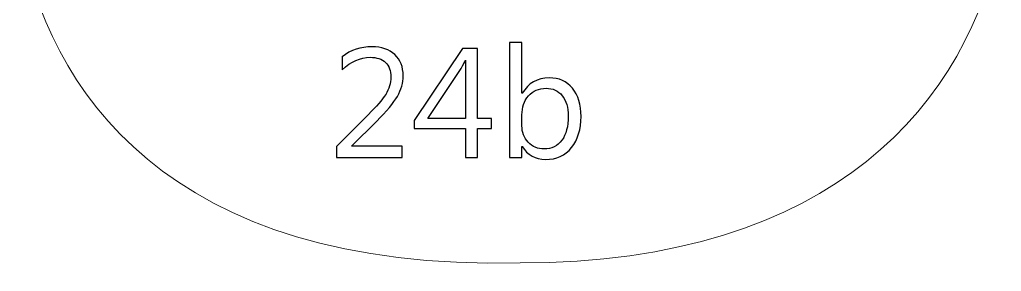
# Model space of a CAD drawing. Header units: centimetres. Extents: x -19.4 to 19.9, y -26.5 to 22.7.
# Drawn here: x -5.985 to -3.312, y 4.035 to 4.719 of the extents above; entities that cross this region are included whole.
import ezdxf

# ---------------------------------------------------------------- set-up
doc = ezdxf.new("R2010")
doc.units = ezdxf.units.CM
doc.header["$MEASUREMENT"] = 0
doc.layers.add('Camada 1', color=7, linetype='Continuous')

msp = doc.modelspace()

# ---------------------------------------------------------------- linework, layer by layer
at = {"layer": 'Camada 1', "color": 7, "lineweight": 9}
msp.add_open_spline([(-5.32514, 5.37693), (-5.32514, 5.37693), (-4.80949, 5.37683), (-4.80949, 5.37683), (-4.80949, 5.37683), (-4.80949, 5.37683), (-4.80265, 4.85748), (-4.80265, 4.85748), (-4.80265, 4.85748), (-4.80265, 4.85748), (-4.49884, 4.85762), (-4.49884, 4.85762), (-4.49884, 4.85762), (-4.49884, 4.85762), (-4.49561, 5.37669), (-4.49561, 5.37669), (-4.49561, 5.37669), (-4.49561, 5.37669), (-3.97427, 5.3849), (-3.97427, 5.3849), (-3.97427, 5.3849), (-3.97427, 5.3849), (-3.93299, 4.86281), (-3.93299, 4.86281), (-3.93299, 4.86281), (-3.93299, 4.86281), (-3.31151, 4.95236), (-3.31151, 4.95236), (-3.31151, 4.95236), (-3.3998, 4.49639), (-3.76558, 4.05706), (-4.62193, 4.05765), (-4.62193, 4.05765), (-5.5868, 4.03462), (-5.90947, 4.53335), (-5.98505, 4.95495), (-5.98505, 4.95495), (-5.98505, 4.95495), (-5.36982, 4.86619), (-5.36982, 4.86619), (-5.36982, 4.86619), (-5.36982, 4.86619), (-5.32514, 5.37693), (-5.32514, 5.37693)], degree=3, knots=[0, 0, 0, 0, 0.0833333, 0.0833333, 0.0833333, 0.0833333, 0.1666667, 0.1666667, 0.1666667, 0.1666667, 0.25, 0.25, 0.25, 0.25, 0.3333333, 0.3333333, 0.3333333, 0.3333333, 0.4166667, 0.4166667, 0.4166667, 0.4166667, 0.5, 0.5, 0.5, 0.5, 0.5833333, 0.5833333, 0.5833333, 0.5833333, 0.6666667, 0.6666667, 0.6666667, 0.6666667, 0.75, 0.75, 0.75, 0.75, 0.8333333, 0.8333333, 0.8333333, 0.8333333, 1, 1, 1, 1], dxfattribs=at)
at = {"layer": 'Camada 1', "color": 7}
for points, knots in [([(-4.61629, 4.37454), (-4.61629, 4.37454), (-4.61713, 4.37454), (-4.61713, 4.37454), (-4.61713, 4.37454), (-4.61713, 4.37454), (-4.61713, 4.3442), (-4.61713, 4.3442), (-4.61713, 4.3442), (-4.61713, 4.3442), (-4.651, 4.3442), (-4.651, 4.3442), (-4.651, 4.3442), (-4.651, 4.3442), (-4.651, 4.65747), (-4.651, 4.65747), (-4.651, 4.65747), (-4.651, 4.65747), (-4.61713, 4.65747), (-4.61713, 4.65747), (-4.61713, 4.65747), (-4.61713, 4.65747), (-4.61713, 4.5189), (-4.61713, 4.5189), (-4.61713, 4.5189), (-4.61713, 4.5189), (-4.61629, 4.5189), (-4.61629, 4.5189), (-4.61629, 4.5189), (-4.59963, 4.54691), (-4.57522, 4.56095), (-4.54312, 4.56095), (-4.54312, 4.56095), (-4.51595, 4.56095), (-4.49472, 4.5515), (-4.47934, 4.53252), (-4.47934, 4.53252), (-4.46395, 4.51354), (-4.45626, 4.48814), (-4.45626, 4.45624), (-4.45626, 4.45624), (-4.45626, 4.42082), (-4.46487, 4.39239), (-4.48209, 4.37108), (-4.48209, 4.37108), (-4.49937, 4.34977), (-4.52294, 4.33912), (-4.55286, 4.33912), (-4.55286, 4.33912), (-4.5808, 4.33912), (-4.60196, 4.3509), (-4.61629, 4.37454)], [0, 0, 0, 0, 0.0714286, 0.0714286, 0.0714286, 0.0714286, 0.1428571, 0.1428571, 0.1428571, 0.1428572, 0.2142857, 0.2142857, 0.2142857, 0.2142857, 0.2857143, 0.2857143, 0.2857143, 0.2857143, 0.3571429, 0.3571429, 0.3571429, 0.3571429, 0.4285714, 0.4285714, 0.4285714, 0.4285714, 0.5, 0.5, 0.5, 0.5, 0.5714286, 0.5714286, 0.5714286, 0.5714286, 0.6428571, 0.6428571, 0.6428571, 0.6428572, 0.7142857, 0.7142857, 0.7142857, 0.7142857, 0.7857143, 0.7857143, 0.7857143, 0.7857143, 0.8571429, 0.8571429, 0.8571429, 0.8571429, 1, 1, 1, 1]), ([(-4.9431, 4.3442), (-4.9431, 4.3442), (-5.12175, 4.3442), (-5.12175, 4.3442), (-5.12175, 4.3442), (-5.12175, 4.3442), (-5.12175, 4.37426), (-5.12175, 4.37426), (-5.12175, 4.37426), (-5.12175, 4.37426), (-5.03539, 4.4609), (-5.03539, 4.4609), (-5.03539, 4.4609), (-5.01331, 4.48298), (-4.99757, 4.50133), (-4.98819, 4.51601), (-4.98819, 4.51601), (-4.97873, 4.53068), (-4.97401, 4.54642), (-4.97401, 4.56307), (-4.97401, 4.56307), (-4.97401, 4.58014), (-4.97888, 4.59341), (-4.98868, 4.60279), (-4.98868, 4.60279), (-4.99849, 4.61217), (-5.01239, 4.61683), (-5.03045, 4.61683), (-5.03045, 4.61683), (-5.05691, 4.61683), (-5.08224, 4.60554), (-5.10651, 4.58296), (-5.10651, 4.58296), (-5.10651, 4.58296), (-5.10651, 4.61852), (-5.10651, 4.61852), (-5.10651, 4.61852), (-5.08337, 4.63659), (-5.05642, 4.64562), (-5.02573, 4.64562), (-5.02573, 4.64562), (-4.99927, 4.64562), (-4.97845, 4.63842), (-4.96328, 4.6241), (-4.96328, 4.6241), (-4.94811, 4.60978), (-4.94056, 4.59051), (-4.94056, 4.56638), (-4.94056, 4.56638), (-4.94056, 4.5474), (-4.94578, 4.52878), (-4.9563, 4.51064), (-4.9563, 4.51064), (-4.96674, 4.49251), (-4.98558, 4.47), (-5.01274, 4.44312), (-5.01274, 4.44312), (-5.01274, 4.44312), (-5.08111, 4.37553), (-5.08111, 4.37553), (-5.08111, 4.37553), (-5.08111, 4.37553), (-5.08111, 4.37468), (-5.08111, 4.37468), (-5.08111, 4.37468), (-5.08111, 4.37468), (-4.9431, 4.37468), (-4.9431, 4.37468), (-4.9431, 4.37468), (-4.9431, 4.37468), (-4.9431, 4.3442), (-4.9431, 4.3442)], [0, 0, 0, 0, 0.0526316, 0.0526316, 0.0526316, 0.0526316, 0.1052632, 0.1052632, 0.1052632, 0.1052632, 0.1578947, 0.1578947, 0.1578947, 0.1578947, 0.2105263, 0.2105263, 0.2105263, 0.2105263, 0.2631579, 0.2631579, 0.2631579, 0.2631579, 0.3157895, 0.3157895, 0.3157895, 0.3157895, 0.3684211, 0.3684211, 0.3684211, 0.3684211, 0.4210526, 0.4210526, 0.4210526, 0.4210526, 0.4736842, 0.4736842, 0.4736842, 0.4736842, 0.5263158, 0.5263158, 0.5263158, 0.5263158, 0.5789474, 0.5789474, 0.5789474, 0.5789474, 0.6315789, 0.6315789, 0.6315789, 0.631579, 0.6842105, 0.6842105, 0.6842105, 0.6842105, 0.7368421, 0.7368421, 0.7368421, 0.7368421, 0.7894737, 0.7894737, 0.7894737, 0.7894737, 0.8421053, 0.8421053, 0.8421053, 0.8421053, 0.8947368, 0.8947368, 0.8947368, 0.8947369, 1, 1, 1, 1]), ([(-4.69968, 4.42294), (-4.69968, 4.42294), (-4.73778, 4.42294), (-4.73778, 4.42294), (-4.73778, 4.42294), (-4.73778, 4.42294), (-4.73778, 4.3442), (-4.73778, 4.3442), (-4.73778, 4.3442), (-4.73778, 4.3442), (-4.77123, 4.3442), (-4.77123, 4.3442), (-4.77123, 4.3442), (-4.77123, 4.3442), (-4.77123, 4.42294), (-4.77123, 4.42294), (-4.77123, 4.42294), (-4.77123, 4.42294), (-4.91051, 4.42294), (-4.91051, 4.42294), (-4.91051, 4.42294), (-4.91051, 4.42294), (-4.91051, 4.4451), (-4.91051, 4.4451), (-4.91051, 4.4451), (-4.91051, 4.4451), (-4.77864, 4.64054), (-4.77864, 4.64054), (-4.77864, 4.64054), (-4.77864, 4.64054), (-4.73778, 4.64054), (-4.73778, 4.64054), (-4.73778, 4.64054), (-4.73778, 4.64054), (-4.73778, 4.45046), (-4.73778, 4.45046), (-4.73778, 4.45046), (-4.73778, 4.45046), (-4.69968, 4.45046), (-4.69968, 4.45046), (-4.69968, 4.45046), (-4.69968, 4.45046), (-4.69968, 4.42294), (-4.69968, 4.42294)], [0, 0, 0, 0, 0.0833333, 0.0833333, 0.0833333, 0.0833333, 0.1666667, 0.1666667, 0.1666667, 0.1666667, 0.25, 0.25, 0.25, 0.25, 0.3333333, 0.3333333, 0.3333333, 0.3333333, 0.4166667, 0.4166667, 0.4166667, 0.4166667, 0.5, 0.5, 0.5, 0.5, 0.5833333, 0.5833333, 0.5833333, 0.5833333, 0.6666667, 0.6666667, 0.6666667, 0.6666667, 0.75, 0.75, 0.75, 0.75, 0.8333333, 0.8333333, 0.8333333, 0.8333333, 1, 1, 1, 1]), ([(-4.77123, 4.45046), (-4.77123, 4.45046), (-4.77123, 4.57852), (-4.77123, 4.57852), (-4.77123, 4.57852), (-4.77123, 4.58762), (-4.77095, 4.59785), (-4.77038, 4.60914), (-4.77038, 4.60914), (-4.77038, 4.60914), (-4.77123, 4.60914), (-4.77123, 4.60914), (-4.77123, 4.60914), (-4.77313, 4.60413), (-4.77694, 4.59658), (-4.78259, 4.58642), (-4.78259, 4.58642), (-4.78259, 4.58642), (-4.87375, 4.45046), (-4.87375, 4.45046), (-4.87375, 4.45046), (-4.87375, 4.45046), (-4.77123, 4.45046), (-4.77123, 4.45046)], [0, 0, 0, 0, 0.1428571, 0.1428571, 0.1428571, 0.1428572, 0.2857143, 0.2857143, 0.2857143, 0.2857143, 0.4285714, 0.4285714, 0.4285714, 0.4285714, 0.5714286, 0.5714286, 0.5714286, 0.5714286, 0.7142857, 0.7142857, 0.7142857, 0.7142857, 1, 1, 1, 1]), ([(-4.61713, 4.4602), (-4.61713, 4.4602), (-4.61713, 4.43056), (-4.61713, 4.43056), (-4.61713, 4.43056), (-4.61713, 4.41299), (-4.61142, 4.39811), (-4.60006, 4.38583), (-4.60006, 4.38583), (-4.5887, 4.37362), (-4.57423, 4.36748), (-4.55674, 4.36748), (-4.55674, 4.36748), (-4.5362, 4.36748), (-4.52012, 4.37539), (-4.50847, 4.39112), (-4.50847, 4.39112), (-4.49683, 4.40692), (-4.49098, 4.4288), (-4.49098, 4.45688), (-4.49098, 4.45688), (-4.49098, 4.48052), (-4.49641, 4.49907), (-4.50735, 4.51248), (-4.50735, 4.51248), (-4.51821, 4.52588), (-4.53296, 4.53259), (-4.55159, 4.53259), (-4.55159, 4.53259), (-4.57127, 4.53259), (-4.58715, 4.52574), (-4.59914, 4.51198), (-4.59914, 4.51198), (-4.61113, 4.49823), (-4.61713, 4.48094), (-4.61713, 4.4602)], [0, 0, 0, 0, 0.1, 0.1, 0.1, 0.1, 0.2, 0.2, 0.2, 0.2, 0.3, 0.3, 0.3, 0.3, 0.4, 0.4, 0.4, 0.4, 0.5, 0.5, 0.5, 0.5, 0.6, 0.6, 0.6, 0.6, 0.7, 0.7, 0.7, 0.7, 0.8, 0.8, 0.8, 0.8, 1, 1, 1, 1])]:
    msp.add_open_spline(points, degree=3, knots=knots, dxfattribs=at)
at = {"layer": 'Camada 1', "color": 250, "lineweight": 9}
for points, knots in [([(-4.61629, 4.37454), (-4.61629, 4.37454), (-4.61713, 4.37454), (-4.61713, 4.37454), (-4.61713, 4.37454), (-4.61713, 4.37454), (-4.61713, 4.3442), (-4.61713, 4.3442), (-4.61713, 4.3442), (-4.61713, 4.3442), (-4.651, 4.3442), (-4.651, 4.3442), (-4.651, 4.3442), (-4.651, 4.3442), (-4.651, 4.65747), (-4.651, 4.65747), (-4.651, 4.65747), (-4.651, 4.65747), (-4.61713, 4.65747), (-4.61713, 4.65747), (-4.61713, 4.65747), (-4.61713, 4.65747), (-4.61713, 4.5189), (-4.61713, 4.5189), (-4.61713, 4.5189), (-4.61713, 4.5189), (-4.61629, 4.5189), (-4.61629, 4.5189), (-4.61629, 4.5189), (-4.59963, 4.54691), (-4.57522, 4.56095), (-4.54312, 4.56095), (-4.54312, 4.56095), (-4.51595, 4.56095), (-4.49472, 4.5515), (-4.47934, 4.53252), (-4.47934, 4.53252), (-4.46395, 4.51354), (-4.45626, 4.48814), (-4.45626, 4.45624), (-4.45626, 4.45624), (-4.45626, 4.42082), (-4.46487, 4.39239), (-4.48209, 4.37108), (-4.48209, 4.37108), (-4.49937, 4.34977), (-4.52294, 4.33912), (-4.55286, 4.33912), (-4.55286, 4.33912), (-4.5808, 4.33912), (-4.60196, 4.3509), (-4.61629, 4.37454)], [0, 0, 0, 0, 0.0714286, 0.0714286, 0.0714286, 0.0714286, 0.1428571, 0.1428571, 0.1428571, 0.1428572, 0.2142857, 0.2142857, 0.2142857, 0.2142857, 0.2857143, 0.2857143, 0.2857143, 0.2857143, 0.3571429, 0.3571429, 0.3571429, 0.3571429, 0.4285714, 0.4285714, 0.4285714, 0.4285714, 0.5, 0.5, 0.5, 0.5, 0.5714286, 0.5714286, 0.5714286, 0.5714286, 0.6428571, 0.6428571, 0.6428571, 0.6428572, 0.7142857, 0.7142857, 0.7142857, 0.7142857, 0.7857143, 0.7857143, 0.7857143, 0.7857143, 0.8571429, 0.8571429, 0.8571429, 0.8571429, 1, 1, 1, 1]), ([(-4.9431, 4.3442), (-4.9431, 4.3442), (-5.12175, 4.3442), (-5.12175, 4.3442), (-5.12175, 4.3442), (-5.12175, 4.3442), (-5.12175, 4.37426), (-5.12175, 4.37426), (-5.12175, 4.37426), (-5.12175, 4.37426), (-5.03539, 4.4609), (-5.03539, 4.4609), (-5.03539, 4.4609), (-5.01331, 4.48298), (-4.99757, 4.50133), (-4.98819, 4.51601), (-4.98819, 4.51601), (-4.97873, 4.53068), (-4.97401, 4.54642), (-4.97401, 4.56307), (-4.97401, 4.56307), (-4.97401, 4.58014), (-4.97888, 4.59341), (-4.98868, 4.60279), (-4.98868, 4.60279), (-4.99849, 4.61217), (-5.01239, 4.61683), (-5.03045, 4.61683), (-5.03045, 4.61683), (-5.05691, 4.61683), (-5.08224, 4.60554), (-5.10651, 4.58296), (-5.10651, 4.58296), (-5.10651, 4.58296), (-5.10651, 4.61852), (-5.10651, 4.61852), (-5.10651, 4.61852), (-5.08337, 4.63659), (-5.05642, 4.64562), (-5.02573, 4.64562), (-5.02573, 4.64562), (-4.99927, 4.64562), (-4.97845, 4.63842), (-4.96328, 4.6241), (-4.96328, 4.6241), (-4.94811, 4.60978), (-4.94056, 4.59051), (-4.94056, 4.56638), (-4.94056, 4.56638), (-4.94056, 4.5474), (-4.94578, 4.52878), (-4.9563, 4.51064), (-4.9563, 4.51064), (-4.96674, 4.49251), (-4.98558, 4.47), (-5.01274, 4.44312), (-5.01274, 4.44312), (-5.01274, 4.44312), (-5.08111, 4.37553), (-5.08111, 4.37553), (-5.08111, 4.37553), (-5.08111, 4.37553), (-5.08111, 4.37468), (-5.08111, 4.37468), (-5.08111, 4.37468), (-5.08111, 4.37468), (-4.9431, 4.37468), (-4.9431, 4.37468), (-4.9431, 4.37468), (-4.9431, 4.37468), (-4.9431, 4.3442), (-4.9431, 4.3442)], [0, 0, 0, 0, 0.0526316, 0.0526316, 0.0526316, 0.0526316, 0.1052632, 0.1052632, 0.1052632, 0.1052632, 0.1578947, 0.1578947, 0.1578947, 0.1578947, 0.2105263, 0.2105263, 0.2105263, 0.2105263, 0.2631579, 0.2631579, 0.2631579, 0.2631579, 0.3157895, 0.3157895, 0.3157895, 0.3157895, 0.3684211, 0.3684211, 0.3684211, 0.3684211, 0.4210526, 0.4210526, 0.4210526, 0.4210526, 0.4736842, 0.4736842, 0.4736842, 0.4736842, 0.5263158, 0.5263158, 0.5263158, 0.5263158, 0.5789474, 0.5789474, 0.5789474, 0.5789474, 0.6315789, 0.6315789, 0.6315789, 0.631579, 0.6842105, 0.6842105, 0.6842105, 0.6842105, 0.7368421, 0.7368421, 0.7368421, 0.7368421, 0.7894737, 0.7894737, 0.7894737, 0.7894737, 0.8421053, 0.8421053, 0.8421053, 0.8421053, 0.8947368, 0.8947368, 0.8947368, 0.8947369, 1, 1, 1, 1]), ([(-4.69968, 4.42294), (-4.69968, 4.42294), (-4.73778, 4.42294), (-4.73778, 4.42294), (-4.73778, 4.42294), (-4.73778, 4.42294), (-4.73778, 4.3442), (-4.73778, 4.3442), (-4.73778, 4.3442), (-4.73778, 4.3442), (-4.77123, 4.3442), (-4.77123, 4.3442), (-4.77123, 4.3442), (-4.77123, 4.3442), (-4.77123, 4.42294), (-4.77123, 4.42294), (-4.77123, 4.42294), (-4.77123, 4.42294), (-4.91051, 4.42294), (-4.91051, 4.42294), (-4.91051, 4.42294), (-4.91051, 4.42294), (-4.91051, 4.4451), (-4.91051, 4.4451), (-4.91051, 4.4451), (-4.91051, 4.4451), (-4.77864, 4.64054), (-4.77864, 4.64054), (-4.77864, 4.64054), (-4.77864, 4.64054), (-4.73778, 4.64054), (-4.73778, 4.64054), (-4.73778, 4.64054), (-4.73778, 4.64054), (-4.73778, 4.45046), (-4.73778, 4.45046), (-4.73778, 4.45046), (-4.73778, 4.45046), (-4.69968, 4.45046), (-4.69968, 4.45046), (-4.69968, 4.45046), (-4.69968, 4.45046), (-4.69968, 4.42294), (-4.69968, 4.42294)], [0, 0, 0, 0, 0.0833333, 0.0833333, 0.0833333, 0.0833333, 0.1666667, 0.1666667, 0.1666667, 0.1666667, 0.25, 0.25, 0.25, 0.25, 0.3333333, 0.3333333, 0.3333333, 0.3333333, 0.4166667, 0.4166667, 0.4166667, 0.4166667, 0.5, 0.5, 0.5, 0.5, 0.5833333, 0.5833333, 0.5833333, 0.5833333, 0.6666667, 0.6666667, 0.6666667, 0.6666667, 0.75, 0.75, 0.75, 0.75, 0.8333333, 0.8333333, 0.8333333, 0.8333333, 1, 1, 1, 1]), ([(-4.77123, 4.45046), (-4.77123, 4.45046), (-4.77123, 4.57852), (-4.77123, 4.57852), (-4.77123, 4.57852), (-4.77123, 4.58762), (-4.77095, 4.59785), (-4.77038, 4.60914), (-4.77038, 4.60914), (-4.77038, 4.60914), (-4.77123, 4.60914), (-4.77123, 4.60914), (-4.77123, 4.60914), (-4.77313, 4.60413), (-4.77694, 4.59658), (-4.78259, 4.58642), (-4.78259, 4.58642), (-4.78259, 4.58642), (-4.87375, 4.45046), (-4.87375, 4.45046), (-4.87375, 4.45046), (-4.87375, 4.45046), (-4.77123, 4.45046), (-4.77123, 4.45046)], [0, 0, 0, 0, 0.1428571, 0.1428571, 0.1428571, 0.1428572, 0.2857143, 0.2857143, 0.2857143, 0.2857143, 0.4285714, 0.4285714, 0.4285714, 0.4285714, 0.5714286, 0.5714286, 0.5714286, 0.5714286, 0.7142857, 0.7142857, 0.7142857, 0.7142857, 1, 1, 1, 1]), ([(-4.61713, 4.4602), (-4.61713, 4.4602), (-4.61713, 4.43056), (-4.61713, 4.43056), (-4.61713, 4.43056), (-4.61713, 4.41299), (-4.61142, 4.39811), (-4.60006, 4.38583), (-4.60006, 4.38583), (-4.5887, 4.37362), (-4.57423, 4.36748), (-4.55674, 4.36748), (-4.55674, 4.36748), (-4.5362, 4.36748), (-4.52012, 4.37539), (-4.50847, 4.39112), (-4.50847, 4.39112), (-4.49683, 4.40692), (-4.49098, 4.4288), (-4.49098, 4.45688), (-4.49098, 4.45688), (-4.49098, 4.48052), (-4.49641, 4.49907), (-4.50735, 4.51248), (-4.50735, 4.51248), (-4.51821, 4.52588), (-4.53296, 4.53259), (-4.55159, 4.53259), (-4.55159, 4.53259), (-4.57127, 4.53259), (-4.58715, 4.52574), (-4.59914, 4.51198), (-4.59914, 4.51198), (-4.61113, 4.49823), (-4.61713, 4.48094), (-4.61713, 4.4602)], [0, 0, 0, 0, 0.1, 0.1, 0.1, 0.1, 0.2, 0.2, 0.2, 0.2, 0.3, 0.3, 0.3, 0.3, 0.4, 0.4, 0.4, 0.4, 0.5, 0.5, 0.5, 0.5, 0.6, 0.6, 0.6, 0.6, 0.7, 0.7, 0.7, 0.7, 0.8, 0.8, 0.8, 0.8, 1, 1, 1, 1])]:
    msp.add_open_spline(points, degree=3, knots=knots, dxfattribs=at)

doc.saveas('drawing.dxf')
